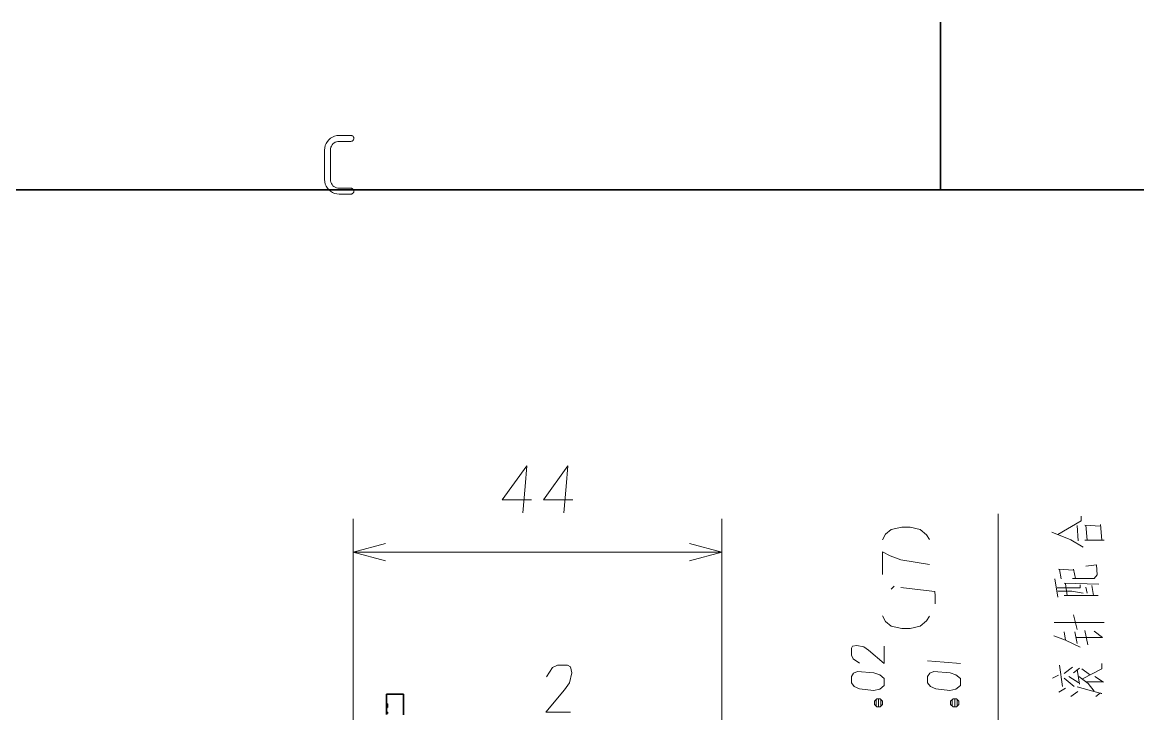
# Model space of a CAD drawing. Extents: x 0 to 297, y 0 to 210.
# Drawn here: x 93.7 to 160.3, y 168.8 to 210 of the extents above; entities that cross this region are included whole.
import ezdxf

# ---------------------------------------------------------------- set-up
doc = ezdxf.new("R2010")
doc.units = 0

msp = doc.modelspace()

# ---------------------------------------------------------------- linework, layer by layer
at = {"color": 7, "lineweight": 35, "ltscale": 0.25}
msp.add_line((148.5, 200), (148.5, 210), dxfattribs=at)
at = {"color": 7, "lineweight": 35}
msp.add_line((287, 200), (10, 200), dxfattribs=at)
at = {"color": 255, "lineweight": 13}
for p, q in [((113.457, 156.199), (113.457, 180.387)), ((135.457, 150.699), (135.457, 180.387)), ((151.943, 128.699), (151.943, 180.679)), ((113.457, 178.387), (135.457, 178.387))]:
    msp.add_line(p, q, dxfattribs=at)
at = {"color": 7, "lineweight": 35, "ltscale": 0.025}
msp.add_line((115.457, 169.923), (116.457, 169.923), dxfattribs=at)
at = {"color": 7, "lineweight": 35, "ltscale": 0.014182}
msp.add_line((115.457, 169.923), (115.457, 169.356), dxfattribs=at)
at = {"color": 7, "lineweight": 35, "ltscale": 0.030599}
msp.add_line((116.457, 168.699), (116.457, 169.923), dxfattribs=at)
at = {"color": 7, "lineweight": 35, "ltscale": 0.005704}
for p, q in [((115.457, 169.356), (115.457, 169.127)), ((115.507, 169.127), (115.507, 169.356))]:
    msp.add_line(p, q, dxfattribs=at)
at = {"color": 7, "lineweight": 35, "ltscale": 0.00125}
for p, q in [((115.457, 169.356), (115.507, 169.356)), ((115.457, 169.127), (115.507, 169.127)), ((115.457, 168.841), (115.507, 168.841)), ((115.457, 168.774), (115.507, 168.774))]:
    msp.add_line(p, q, dxfattribs=at)
at = {"color": 7, "lineweight": 35, "ltscale": 0.007165}
msp.add_line((115.457, 169.127), (115.457, 168.841), dxfattribs=at)
at = {"color": 7, "lineweight": 35, "ltscale": 0.001665}
for p, q in [((115.457, 168.841), (115.457, 168.774)), ((115.507, 168.774), (115.507, 168.841))]:
    msp.add_line(p, q, dxfattribs=at)
at = {"color": 7, "lineweight": 35, "ltscale": 0.001826}
msp.add_line((115.457, 168.774), (115.457, 168.701), dxfattribs=at)
at = {"color": 255, "lineweight": 13}
for points in [[(112.624, 203.252), (112.483, 203.241), (112.348, 203.208), (112.223, 203.155), (112.108, 203.084), (112.006, 202.996), (111.918, 202.894), (111.846, 202.779), (111.793, 202.653), (111.759, 202.519), (111.748, 202.376), (111.748, 200.629), (111.759, 200.486), (111.793, 200.351), (111.846, 200.226), (111.918, 200.111), (112.006, 200.009), (112.108, 199.921), (112.223, 199.85), (112.348, 199.797), (112.483, 199.764), (112.624, 199.752), (113.324, 199.752), (113.353, 199.755), (113.38, 199.761), (113.405, 199.772), (113.428, 199.786), (113.449, 199.804), (113.466, 199.824), (113.48, 199.847), (113.491, 199.873), (113.498, 199.9), (113.5, 199.929), (113.498, 199.957), (113.491, 199.984), (113.48, 200.009), (113.466, 200.031), (113.449, 200.051), (113.428, 200.068), (113.405, 200.081), (113.38, 200.092), (113.353, 200.098), (113.324, 200.1), (112.624, 200.1), (112.539, 200.107), (112.458, 200.127), (112.383, 200.159), (112.315, 200.201), (112.254, 200.254), (112.201, 200.316), (112.159, 200.385), (112.127, 200.461), (112.107, 200.542), (112.1, 200.629), (112.1, 202.376), (112.107, 202.462), (112.127, 202.543), (112.159, 202.619), (112.201, 202.687), (112.254, 202.748), (112.315, 202.8), (112.383, 202.842), (112.458, 202.874), (112.539, 202.893), (112.624, 202.9), (113.324, 202.9), (113.353, 202.902), (113.38, 202.909), (113.405, 202.92), (113.428, 202.934), (113.449, 202.951), (113.466, 202.972), (113.48, 202.995), (113.491, 203.02), (113.498, 203.048), (113.5, 203.076), (113.498, 203.105), (113.491, 203.132), (113.48, 203.157), (113.466, 203.181), (113.449, 203.201), (113.428, 203.219), (113.405, 203.233), (113.38, 203.244), (113.353, 203.25), (113.324, 203.252)], [(145.148, 170.851), (144.879, 171.072), (144.536, 171.194), (143.556, 171.268), (143.311, 171.17), (143.188, 170.974), (143.188, 170.606), (143.36, 170.386), (143.678, 170.239), (144.511, 170.141), (144.879, 170.214), (145.148, 170.435)], [(149.698, 170.851), (149.429, 171.072), (149.086, 171.194), (148.106, 171.268), (147.861, 171.17), (147.738, 170.974), (147.738, 170.606), (147.91, 170.386), (148.228, 170.239), (149.061, 170.141), (149.429, 170.214), (149.698, 170.435)], [(145.05, 169.308), (145.05, 169.504), (144.903, 169.651), (144.707, 169.651), (144.56, 169.504), (144.56, 169.308), (144.707, 169.161), (144.903, 169.161)], [(149.6, 169.308), (149.6, 169.504), (149.453, 169.651), (149.257, 169.651), (149.11, 169.504), (149.11, 169.308), (149.257, 169.161), (149.453, 169.161)]]:
    msp.add_lwpolyline(points, close=True, dxfattribs=at)
for points in [[(123.582, 180.737), (123.722, 182.312), (123.827, 183.537), (122.357, 181.507), (124.107, 181.507)], [(126.032, 180.737), (126.172, 182.312), (126.277, 183.537), (124.807, 181.507), (126.557, 181.507)], [(156.903, 180.259), (156.903, 180.539)], [(145.043, 179.121), (145.218, 179.471), (145.568, 179.751), (146.198, 179.891), (146.688, 179.891), (147.283, 179.751), (147.668, 179.436), (147.843, 179.156)], [(155.503, 179.454), (156.903, 180.259)], [(156.728, 179.069), (156.658, 179.979)], [(157.113, 180.014), (158.058, 179.944)], [(157.253, 179.104), (157.183, 180.014)], [(158.128, 179.104), (158.058, 180.049)], [(155.153, 179.594), (156.273, 179.139)], [(156.273, 179.139), (157.008, 178.684)], [(157.113, 179.104), (158.268, 179.104)], [(158.058, 179.104), (158.128, 179.104)], [(115.389, 178.905), (113.457, 178.387), (115.389, 177.87)], [(133.525, 177.87), (135.457, 178.387), (133.525, 178.905)], [(147.843, 177.651), (146.128, 177.931), (145.498, 178.176), (145.043, 178.421), (145.043, 177.056)], [(155.538, 177.389), (156.448, 177.319)], [(155.713, 176.794), (155.608, 177.354)], [(156.378, 176.829), (157.673, 176.829), (157.848, 177.039)], [(156.448, 177.389), (156.553, 176.829)], [(157.848, 177.039), (157.813, 177.634), (157.183, 177.564)], [(155.503, 175.709), (155.328, 176.794)], [(155.888, 176.549), (157.953, 176.479)], [(156.063, 175.814), (155.958, 176.514)], [(156.833, 176.269), (156.833, 176.444)], [(157.638, 175.814), (157.533, 176.409)], [(145.568, 176.181), (145.743, 176.356)], [(146.128, 176.286), (147.983, 176.076), (148.158, 176.041), (148.193, 175.796), (148.193, 175.306)], [(155.468, 176.269), (156.833, 176.269)], [(155.503, 176.059), (156.343, 176.059), (157.008, 175.954)], [(155.888, 175.814), (157.918, 175.814)], [(157.253, 175.954), (157.183, 176.304)], [(145.043, 174.606), (145.218, 174.256), (145.568, 173.976), (146.198, 173.836), (146.688, 173.836), (147.283, 173.976), (147.668, 174.291), (147.843, 174.571)], [(156.658, 173.784), (156.448, 174.659)], [(155.293, 174.204), (156.763, 174.204), (158.268, 174.204)], [(157.288, 172.874), (157.113, 173.714)], [(155.258, 173.399), (155.958, 173.154)], [(155.958, 173.154), (155.888, 173.644)], [(155.958, 173.154), (156.833, 172.734)], [(156.658, 172.944), (156.518, 173.644)], [(158.163, 173.294), (156.588, 173.294)], [(158.163, 173.294), (157.673, 173.679)], [(145.148, 172.787), (145.148, 171.758), (144.217, 172.542), (143.923, 172.738), (143.507, 172.836), (143.262, 172.787), (143.188, 172.664), (143.188, 172.248), (143.286, 172.027), (143.678, 171.782)], [(147.738, 171.905), (148.718, 171.831), (149.698, 171.758)], [(158.128, 171.439), (158.128, 171.754)], [(126.428, 168.858), (124.958, 168.858), (126.078, 170.188), (126.358, 170.608), (126.498, 171.203), (126.428, 171.553), (126.253, 171.658), (125.658, 171.658), (125.343, 171.518), (124.993, 170.958)], [(155.188, 170.879), (155.538, 171.054)], [(155.783, 170.389), (155.608, 171.649)], [(155.888, 171.159), (156.378, 171.544)], [(156.448, 171.194), (156.798, 171.474)], [(156.798, 170.529), (156.658, 171.404)], [(156.938, 171.439), (157.393, 171.089)], [(156.973, 170.844), (158.128, 171.439)], [(155.888, 170.879), (156.483, 170.389)], [(156.168, 170.984), (156.763, 170.599)], [(156.763, 170.984), (157.323, 170.564)], [(157.218, 170.669), (158.163, 170.669)], [(157.323, 170.564), (157.673, 170.109)], [(158.233, 170.634), (157.708, 170.984)], [(155.573, 170.039), (155.958, 170.284)], [(156.273, 169.794), (156.693, 170.074)], [(158.093, 169.969), (156.658, 170.354)], [(157.778, 169.794), (158.058, 170.004)], [(158.093, 169.969), (158.128, 169.969)], [(144.658, 169.21), (144.658, 169.602)], [(144.805, 169.651), (144.805, 169.161)], [(144.952, 169.21), (144.952, 169.602)], [(149.208, 169.21), (149.208, 169.602)], [(149.355, 169.651), (149.355, 169.161)], [(149.502, 169.21), (149.502, 169.602)]]:
    msp.add_lwpolyline(points, dxfattribs=at)

doc.saveas('drawing.dxf')
